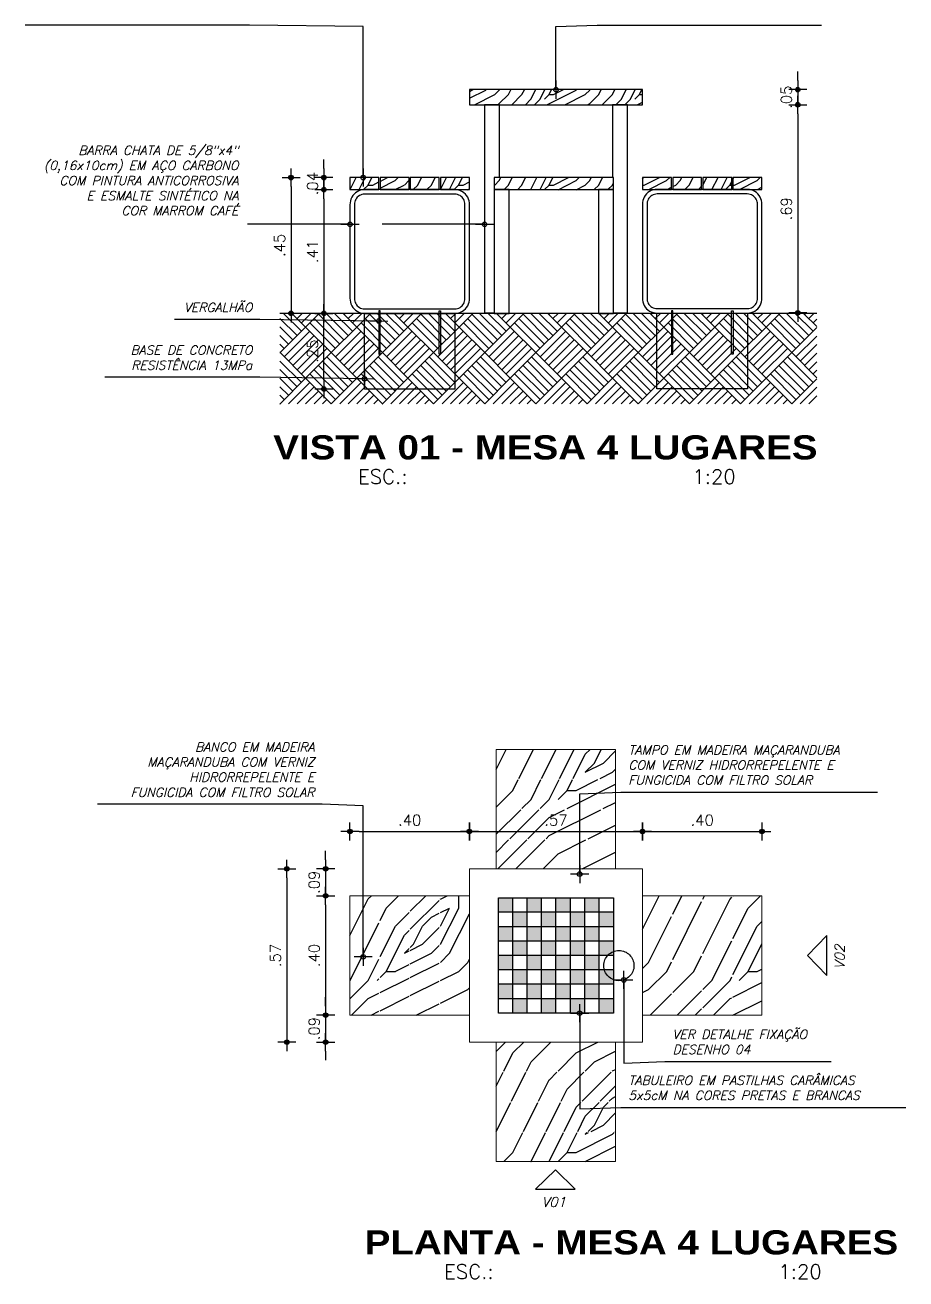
# Model space of a CAD drawing. Header units: millimetres. Extents: x 490 to 675, y -160 to -87.
# Drawn here: x 520.908 to 523.83, y -148.238 to -144.081 of the extents above; entities that cross this region are included whole.
import ezdxf
from ezdxf.enums import TextEntityAlignment as Align

# ---------------------------------------------------------------- set-up
doc = ezdxf.new("R2010")
doc.units = ezdxf.units.MM
doc.header["$LTSCALE"] = 2.5
doc.linetypes.add('HIDDEN', pattern=[0.375, 0.25, -0.125])
for name, color, linetype in [('ARQ_COTAS', 1, 'Continuous'), ('COTAS', 1, 'Continuous'), ('HAT', 8, 'Continuous'), ('TEXTOS', 2, 'Continuous'), ('TITULO', 2, 'Continuous'), ('UR_PROJEÇAO', 8, 'HIDDEN'), ('UR_VISTA1', 7, 'Continuous'), ('UR_VISTA2', 2, 'Continuous'), ('UR_VISTA4', 1, 'Continuous'), ('VISTA PERTO', 3, 'Continuous')]:
    doc.layers.add(name, color=color, linetype=linetype)
doc.styles.add('COTA20', font='ROMANS.SHX')
doc.styles.add('COTA200', font='ROMANS.SHX')
doc.styles.add('ROMANS', font='romans', dxfattribs={"oblique": 15})
doc.styles.add('TIT200', font='')
doc.styles.get('TIT200').set_extended_font_data('Arial Black')
doc.dimstyles.new('Cota20', dxfattribs={"dimscale": 0, "dimtxt": 0.04, "dimasz": 0.03, "dimexe": 0.05, "dimexo": 0.2, "dimgap": 0.025, "dimtad": 1, "dimlfac": -1, "dimzin": 4, "dimdsep": 46, "dimtxsty": 'ROMANS', "dimblk": 'ARCHTICK', "dimcen": 0.075, "dimclrd": 256, "dimclre": 8, "dimclrt": 2, "dimadec": 0, "dimazin": 0, "dimtfac": 1.2, "dimtix": 1, "dimtmove": 2, "dimatfit": 3, "dimldrblk": 'DOT', "dimfxl": 0.2, "dimfxlon": 1, "dimtvp": 2, "dimtolj": 1, "dimtzin": 4, "dimarcsym": 0})
doc.dimstyles.new('COTA20$0', dxfattribs={"dimtxt": 0.036, "dimasz": 0.03, "dimexe": 0.05, "dimexo": 0.95, "dimgap": 0.02, "dimtad": 1, "dimzin": 4, "dimdsep": 46, "dimtxsty": 'COTA20', "dimblk": 'bola', "dimcen": 0.1, "dimdle": 0.05, "dimse1": 1, "dimse2": 1, "dimclrd": 256, "dimclre": 256, "dimclrt": 2, "dimadec": 0, "dimazin": 0, "dimtfac": 1, "dimtix": 1, "dimtmove": 2, "dimatfit": 3, "dimldrblk": 'USERTICK', "dimfxl": 1, "dimtvp": 3.125, "dimtolj": 1, "dimtzin": 4, "dimarcsym": 0})

# ---------------------------------------------------------------- blocks, each defined once
blk = doc.blocks.new('A$C375106A1')
at = {"lineweight": 0}
blk.add_lwpolyline([(-0.198, 0.396), (0.198, 0.396), (0.198, 0), (-0.198, 0)], close=True, dxfattribs=at)
blk = doc.blocks.new('bola')
blk.add_hatch(color=0).paths.add_polyline_path([(-0.25, 0, 1), (0.25, 0, 1)])
at = {"color": 0}
for p, q in [((-1, 0), (-0.25, 0)), ((0, 1), (0, 0.25)), ((0.25, 0), (1, 0)), ((0, -0.25), (0, -1))]:
    blk.add_line(p, q, dxfattribs=at)
blk.add_circle((0, 0), 0.25, dxfattribs=at)
blk = doc.blocks.new('*D612')
at = {"layer": 'COTAS', "lineweight": -2}
for p, q in [((521.8994, -144.5568), (521.8994, -144.5268)), ((521.8994, -144.5868), (521.8994, -144.6268)), ((521.8994, -144.6568), (521.8994, -144.6868))]:
    blk.add_line(p, q, dxfattribs=at)
at = {"layer": 'DEFPOINTS', "color": 0}
for p in [(521.9859, -144.5868), (521.8994, -144.6268), (521.9859, -144.6268)]:
    blk.add_point(p, dxfattribs=at)
at = {"layer": 'COTAS', "lineweight": -2, "xscale": 0.03, "yscale": 0.03, "zscale": 0.03}
for p, rotation in [((521.8994, -144.5868), 270), ((521.8994, -144.6268), 90)]:
    blk.add_blockref('bola', p, dxfattribs=dict(at, rotation=rotation))
at = {"layer": 'COTAS', "color": 2, "insert": (521.8614, -144.6068), "char_height": 0.036, "attachment_point": 5, "rotation": 90, "style": 'COTA20'}
blk.add_mtext('\\A1;.04', dxfattribs=at)
blk = doc.blocks.new('USERTICK')
at = {"color": 0}
for p, q in [((-1, 0), (1, 0)), ((0, 1), (0, -1))]:
    blk.add_line(p, q, dxfattribs=at)
blk.add_circle((0, 0), 0.25, dxfattribs=at)
blk = doc.blocks.new('*D613')
at = {"layer": 'COTAS', "lineweight": -2}
blk.add_line((521.8994, -144.6568), (521.8994, -145.0068), dxfattribs=at)
at = {"layer": 'DEFPOINTS', "color": 0}
for p in [(521.9859, -144.6268), (521.8994, -145.0368), (522.0339, -145.0368)]:
    blk.add_point(p, dxfattribs=at)
at = {"layer": 'COTAS', "lineweight": -2, "xscale": 0.03, "yscale": 0.03, "zscale": 0.03}
for p, rotation in [((521.8994, -144.6268), 90), ((521.8994, -145.0368), 270)]:
    blk.add_blockref('bola', p, dxfattribs=dict(at, rotation=rotation))
at = {"layer": 'COTAS', "color": 2, "insert": (521.8614, -144.8318), "char_height": 0.036, "attachment_point": 5, "rotation": 90, "style": 'COTA20'}
blk.add_mtext('\\A1;.41', dxfattribs=at)
blk = doc.blocks.new('*D614')
at = {"layer": 'COTAS', "lineweight": -2}
blk.add_line((521.7904, -144.6168), (521.7904, -145.0068), dxfattribs=at)
at = {"layer": 'DEFPOINTS', "color": 0}
for p in [(522.0859, -144.5868), (521.7904, -145.0368), (522.0859, -145.0368)]:
    blk.add_point(p, dxfattribs=at)
at = {"layer": 'COTAS', "lineweight": -2, "xscale": 0.03, "yscale": 0.03, "zscale": 0.03}
for p, rotation in [((521.7904, -144.5868), 90), ((521.7904, -145.0368), 270)]:
    blk.add_blockref('bola', p, dxfattribs=dict(at, rotation=rotation))
at = {"layer": 'COTAS', "color": 2, "insert": (521.7524, -144.8118), "char_height": 0.036, "attachment_point": 5, "rotation": 90, "style": 'COTA20'}
blk.add_mtext('\\A1;.45', dxfattribs=at)
blk = doc.blocks.new('*D600')
at = {"layer": 'COTAS', "lineweight": -2}
for p, q in [((523.471, -144.2653), (523.471, -144.2353)), ((523.471, -144.2953), (523.471, -144.3453)), ((523.471, -144.3753), (523.471, -144.4053))]:
    blk.add_line(p, q, dxfattribs=at)
at = {"layer": 'DEFPOINTS', "color": 0}
for p in [(522.9561, -144.2953), (522.9561, -144.3453), (523.471, -144.3453)]:
    blk.add_point(p, dxfattribs=at)
at = {"layer": 'COTAS', "lineweight": -2, "xscale": 0.03, "yscale": 0.03, "zscale": 0.03}
for p, rotation in [((523.471, -144.2953), 270), ((523.471, -144.3453), 90)]:
    blk.add_blockref('bola', p, dxfattribs=dict(at, rotation=rotation))
at = {"layer": 'COTAS', "color": 2, "insert": (523.433, -144.3203), "char_height": 0.036, "attachment_point": 5, "rotation": 90, "style": 'COTA20'}
blk.add_mtext('\\A1;.05', dxfattribs=at)
blk = doc.blocks.new('*D601')
at = {"layer": 'COTAS', "lineweight": -2}
blk.add_line((523.471, -144.3753), (523.471, -145.0053), dxfattribs=at)
at = {"layer": 'DEFPOINTS', "color": 0}
for p in [(522.9561, -144.3453), (523.3177, -145.0353), (523.471, -145.0353)]:
    blk.add_point(p, dxfattribs=at)
at = {"layer": 'COTAS', "lineweight": -2, "xscale": 0.03, "yscale": 0.03, "zscale": 0.03}
for p, rotation in [((523.471, -144.3453), 90), ((523.471, -145.0353), 270)]:
    blk.add_blockref('bola', p, dxfattribs=dict(at, rotation=rotation))
at = {"layer": 'COTAS', "color": 2, "insert": (523.433, -144.6903), "char_height": 0.036, "attachment_point": 5, "rotation": 90, "style": 'COTA20'}
blk.add_mtext('\\A1;.69', dxfattribs=at)
blk = doc.blocks.new('*D602')
at = {"layer": 'COTAS', "lineweight": -2}
blk.add_line((522.0159, -146.7547), (522.3519, -146.7547), dxfattribs=at)
at = {"layer": 'DEFPOINTS', "color": 0}
for p in [(522.3819, -146.7547), (521.9859, -146.9188), (522.3819, -146.9188)]:
    blk.add_point(p, dxfattribs=at)
at = {"layer": 'COTAS', "lineweight": -2, "xscale": 0.03, "yscale": 0.03, "zscale": 0.03, "rotation": 180}
blk.add_blockref('bola', (521.9859, -146.7547), dxfattribs=at)
at = {"layer": 'COTAS', "lineweight": -2, "xscale": 0.03, "yscale": 0.03, "zscale": 0.03}
blk.add_blockref('bola', (522.3819, -146.7547), dxfattribs=at)
at = {"layer": 'COTAS', "color": 2, "insert": (522.1839, -146.7167), "char_height": 0.036, "attachment_point": 5, "style": 'COTA20'}
blk.add_mtext('\\A1;.40', dxfattribs=at)
blk = doc.blocks.new('*D603')
at = {"layer": 'COTAS', "lineweight": -2}
blk.add_line((522.4119, -146.7547), (522.9261, -146.7547), dxfattribs=at)
at = {"layer": 'DEFPOINTS', "color": 0}
for p in [(522.9561, -146.7547), (522.9561, -146.8297), (522.3819, -146.9188)]:
    blk.add_point(p, dxfattribs=at)
at = {"layer": 'COTAS', "lineweight": -2, "xscale": 0.03, "yscale": 0.03, "zscale": 0.03, "rotation": 180}
blk.add_blockref('bola', (522.3819, -146.7547), dxfattribs=at)
at = {"layer": 'COTAS', "lineweight": -2, "xscale": 0.03, "yscale": 0.03, "zscale": 0.03}
blk.add_blockref('bola', (522.9561, -146.7547), dxfattribs=at)
at = {"layer": 'COTAS', "color": 2, "insert": (522.669, -146.7167), "char_height": 0.036, "attachment_point": 5, "style": 'COTA20'}
blk.add_mtext('\\A1;.57', dxfattribs=at)
blk = doc.blocks.new('*D604')
at = {"layer": 'COTAS', "lineweight": -2}
blk.add_line((522.9861, -146.7547), (523.3221, -146.7547), dxfattribs=at)
at = {"layer": 'DEFPOINTS', "color": 0}
for p in [(523.3521, -146.7547), (522.9561, -146.8297), (523.3521, -146.9188)]:
    blk.add_point(p, dxfattribs=at)
at = {"layer": 'COTAS', "lineweight": -2, "xscale": 0.03, "yscale": 0.03, "zscale": 0.03, "rotation": 180}
blk.add_blockref('bola', (522.9561, -146.7547), dxfattribs=at)
at = {"layer": 'COTAS', "lineweight": -2, "xscale": 0.03, "yscale": 0.03, "zscale": 0.03}
blk.add_blockref('bola', (523.3521, -146.7547), dxfattribs=at)
at = {"layer": 'COTAS', "color": 2, "insert": (523.1541, -146.7167), "char_height": 0.036, "attachment_point": 5, "style": 'COTA20'}
blk.add_mtext('\\A1;.40', dxfattribs=at)
blk = doc.blocks.new('*D615')
at = {"layer": 'COTAS', "lineweight": -2}
for p, q in [((521.9051, -146.8485), (521.9051, -146.8185)), ((521.9051, -146.8785), (521.9051, -146.9676)), ((521.9051, -146.9976), (521.9051, -147.0276))]:
    blk.add_line(p, q, dxfattribs=at)
at = {"layer": 'DEFPOINTS', "color": 0}
for p in [(522.3819, -146.8785), (521.9051, -146.9676), (522.3819, -146.9676)]:
    blk.add_point(p, dxfattribs=at)
at = {"layer": 'COTAS', "lineweight": -2, "xscale": 0.03, "yscale": 0.03, "zscale": 0.03}
for p, rotation in [((521.9051, -146.8785), 270), ((521.9051, -146.9676), 90)]:
    blk.add_blockref('bola', p, dxfattribs=dict(at, rotation=rotation))
at = {"layer": 'COTAS', "color": 2, "insert": (521.8671, -146.923), "char_height": 0.036, "attachment_point": 5, "rotation": 90, "style": 'COTA20'}
blk.add_mtext('\\A1;.09', dxfattribs=at)
blk = doc.blocks.new('*D616')
at = {"layer": 'COTAS', "lineweight": -2}
blk.add_line((521.9051, -146.9976), (521.9051, -147.3336), dxfattribs=at)
at = {"layer": 'DEFPOINTS', "color": 0}
for p in [(522.3819, -146.9676), (521.9051, -147.3636), (521.9859, -147.3636)]:
    blk.add_point(p, dxfattribs=at)
at = {"layer": 'COTAS', "lineweight": -2, "xscale": 0.03, "yscale": 0.03, "zscale": 0.03}
for p, rotation in [((521.9051, -146.9676), 90), ((521.9051, -147.3636), 270)]:
    blk.add_blockref('bola', p, dxfattribs=dict(at, rotation=rotation))
at = {"layer": 'COTAS', "color": 2, "insert": (521.8671, -147.1656), "char_height": 0.036, "attachment_point": 5, "rotation": 90, "style": 'COTA20'}
blk.add_mtext('\\A1;.40', dxfattribs=at)
blk = doc.blocks.new('*D617')
at = {"layer": 'COTAS', "lineweight": -2}
for p, q in [((521.9051, -147.3336), (521.9051, -147.3036)), ((521.9051, -147.3636), (521.9051, -147.4527)), ((521.9051, -147.4827), (521.9051, -147.5127))]:
    blk.add_line(p, q, dxfattribs=at)
at = {"layer": 'DEFPOINTS', "color": 0}
for p in [(521.9859, -147.3636), (521.9051, -147.4527), (522.3819, -147.4527)]:
    blk.add_point(p, dxfattribs=at)
at = {"layer": 'COTAS', "lineweight": -2, "xscale": 0.03, "yscale": 0.03, "zscale": 0.03}
for p, rotation in [((521.9051, -147.3636), 270), ((521.9051, -147.4527), 90)]:
    blk.add_blockref('bola', p, dxfattribs=dict(at, rotation=rotation))
at = {"layer": 'COTAS', "color": 2, "insert": (521.8671, -147.4081), "char_height": 0.036, "attachment_point": 5, "rotation": 90, "style": 'COTA20'}
blk.add_mtext('\\A1;.09', dxfattribs=at)
blk = doc.blocks.new('*D605')
at = {"layer": 'COTAS', "lineweight": -2}
blk.add_line((521.7766, -146.9085), (521.7766, -147.4227), dxfattribs=at)
at = {"layer": 'DEFPOINTS', "color": 0}
for p in [(522.3819, -146.8785), (521.7766, -147.4527), (522.3819, -147.4527)]:
    blk.add_point(p, dxfattribs=at)
at = {"layer": 'COTAS', "lineweight": -2, "xscale": 0.03, "yscale": 0.03, "zscale": 0.03}
for p, rotation in [((521.7766, -146.8785), 90), ((521.7766, -147.4527), 270)]:
    blk.add_blockref('bola', p, dxfattribs=dict(at, rotation=rotation))
at = {"layer": 'COTAS', "color": 2, "insert": (521.7386, -147.1656), "char_height": 0.036, "attachment_point": 5, "rotation": 90, "style": 'COTA20'}
blk.add_mtext('\\A1;.57', dxfattribs=at)
blk = doc.blocks.new('DOT')
for p, q in [((-1, 0), (1, 0)), ((0, 1), (0, -1))]:
    blk.add_line(p, q)
blk.add_circle((0, 0), 0.25)
blk = doc.blocks.new('*D618')
at = {"layer": 'COTAS', "lineweight": -2}
blk.add_line((521.8994, -145.2576), (521.8994, -145.0668), dxfattribs=at)
at = {"layer": 'DEFPOINTS', "color": 0}
for p in [(521.8994, -145.0368), (522.0339, -145.0368), (522.0339, -145.2876)]:
    blk.add_point(p, dxfattribs=at)
at = {"layer": 'COTAS', "lineweight": -2, "xscale": 0.03, "yscale": 0.03, "zscale": 0.03}
for p, rotation in [((521.8994, -145.0368), 90), ((521.8994, -145.2876), 270)]:
    blk.add_blockref('bola', p, dxfattribs=dict(at, rotation=rotation))
at = {"layer": 'COTAS', "color": 2, "insert": (521.8614, -145.1622), "char_height": 0.036, "attachment_point": 5, "rotation": 90, "style": 'COTA20'}
blk.add_mtext('\\A1;.25', dxfattribs=at)

msp = doc.modelspace()

# ---------------------------------------------------------------- hatches: boundary and pattern name
at = {"layer": 'HAT'}
h = msp.add_hatch(dxfattribs=at)
h.set_pattern_fill('WOODFACE', color=256, scale=0.3, style=0)
h.set_pattern_definition([(0, (522.04594, -144.61182), (0.3, 0.3), [0.015, -0.285]), (90, (522.16594, -144.50682), (-0.3, 0.3), [0.03, -0.27]), (45, (522.10594, -144.53682), (3e-17, 0.3), [0.02121, -0.06363, 0.02121, -0.04242, 0.1485, -0.127294]), (45, (522.03094, -144.62682), (3e-17, 0.3), [0.021213, -0.042426, 0.021213, -0.339412]), (45, (522.13594, -144.59682), (3e-17, 0.3), [0.021213, -0.40305]), (45, (522.16594, -144.61182), (3e-17, 0.3), [0.021213, -0.40305]), (45, (522.12094, -144.58182), (3e-17, 0.3), [0.021213, -0.40305]), (45, (522.10594, -144.56682), (3e-17, 0.3), [0.042426, -0.38184]), (45, (522.18094, -144.34182), (3e-17, 0.3), [0.042426, -0.38184]), (45, (522.07594, -144.55182), (3e-17, 0.3), [0.08485, -0.33941]), (45, (522.06094, -144.53682), (3e-17, 0.3), [0.08485, -0.33941]), (45, (522.25594, -144.44682), (3e-17, 0.3), [0.08485, -0.33941]), (45, (522.04594, -144.50682), (3e-17, 0.3), [0.06364, -0.360624]), (45, (521.98594, -144.46182), (3e-17, 0.3), [0.06364, -0.360624]), (45, (522.01594, -144.49182), (3e-17, 0.3), [0.06364, -0.360624]), (45, (522.21094, -144.40182), (3e-17, 0.3), [0.106066, -0.3182]), (45, (522.18094, -144.38682), (3e-17, 0.3), [0.106066, -0.3182]), (45, (522.21094, -144.46182), (3e-17, 0.3), [0.14849, -0.27577]), (26.565, (522.07594, -144.58182), (0.3, 1e-10), [0.03354, -0.63728]), (26.565, (522.13594, -144.49182), (0.3, 1e-10), [0.03354, -0.63728]), (26.565, (522.12094, -144.52182), (0.3, 1e-10), [0.03354, -0.63728]), (26.565, (522.06094, -144.61182), (0.3, 1e-10), [0.06708, -0.60374]), (26.565, (522.12094, -144.47682), (0.3, 1e-10), [0.100623, -0.570197]), (26.565, (522.09094, -144.46182), (0.3, 1e-10), [0.134164, -0.536656]), (26.565, (522.06094, -144.44682), (0.3, 1e-10), [0.134164, -0.536656]), (26.565, (522.01594, -144.35682), (0.3, 1e-10), [0.134164, -0.536656]), (26.565, (522.01594, -144.38682), (0.3, 1e-10), [0.167705, -0.503115]), (26.565, (522.03094, -144.41682), (0.3, 1e-10), [0.167705, -0.503115]), (63.435, (522.13594, -144.53682), (2e-11, 0.3), [0.03354, -0.63728]), (63.435, (522.09094, -144.56682), (2e-11, 0.3), [0.03354, -0.63728]), (63.435, (522.04594, -144.61182), (2e-11, 0.3), [0.06708, -0.60374]), (63.435, (522.13594, -144.56682), (2e-11, 0.3), [0.06708, -0.60374]), (63.435, (522.01594, -144.62682), (2e-11, 0.3), [0.100623, -0.570197]), (63.435, (521.98594, -144.62682), (2e-11, 0.3), [0.134164, -0.536656]), (63.435, (522.25594, -144.61182), (2e-11, 0.3), [0.134164, -0.536656]), (63.435, (522.15094, -144.58182), (2e-11, 0.3), [0.134164, -0.536656]), (63.435, (522.21094, -144.61182), (2e-11, 0.3), [0.167705, -0.503115]), (63.435, (522.18094, -144.59682), (2e-11, 0.3), [0.167705, -0.503115])])
h.paths.add_polyline_path([(522.0819, -144.5868), (521.9859, -144.5868), (521.9859, -144.6268), (522.0339, -144.6268), (522.0819, -144.6268)])
h.paths.add_polyline_path([(522.1819, -144.6268), (522.1819, -144.5868), (522.0859, -144.5868), (522.0859, -144.6268)])
h.paths.add_polyline_path([(522.2819, -144.6268), (522.2819, -144.5868), (522.1859, -144.5868), (522.1859, -144.6268)])
h.paths.add_polyline_path([(522.3339, -144.6268), (522.3819, -144.6268), (522.3819, -144.5868), (522.2859, -144.5868), (522.2859, -144.6268)])
h.paths.add_polyline_path([(522.4665, -144.5868), (522.4637, -144.5868), (522.4637, -144.6268), (522.5137, -144.6268), (522.5165, -144.6268), (522.8097, -144.6268), (522.8597, -144.6268), (522.8597, -144.626), (522.8597, -144.5868)])
h.paths.add_polyline_path([(522.9561, -144.586), (522.9561, -144.626), (523.0041, -144.626), (523.0521, -144.626), (523.0521, -144.586)])
h.paths.add_polyline_path([(523.0561, -144.586), (523.0561, -144.626), (523.1521, -144.626), (523.1521, -144.586)])
h.paths.add_polyline_path([(523.2521, -144.626), (523.2521, -144.586), (523.1561, -144.586), (523.1561, -144.626)])
h.paths.add_polyline_path([(523.2561, -144.586), (523.2561, -144.626), (523.3041, -144.626), (523.3521, -144.626), (523.3521, -144.586)])
h.paths.add_polyline_path([(522.3819, -144.2953), (522.3819, -144.3453), (522.4322, -144.3453), (522.4822, -144.3453), (522.8561, -144.3453), (522.9061, -144.3453), (522.9561, -144.3453), (522.9561, -144.2953)])
h = msp.add_hatch(dxfattribs=at)
h.set_pattern_fill('AR-PARQ1', color=256, scale=0.01, angle=45, style=0)
h.set_pattern_definition([(135, (521.75372, -145.33682), (-0.169706, 1e-17), [0.12, -0.12]), (135, (521.76787, -145.32267), (-0.169706, 1e-17), [0.12, -0.12]), (135, (521.78201, -145.30853), (-0.169706, 1e-17), [0.12, -0.12]), (135, (521.79615, -145.29439), (-0.169706, 1e-17), [0.12, -0.12]), (135, (521.81029, -145.28025), (-0.169706, 1e-17), [0.12, -0.12]), (135, (521.82443, -145.26611), (-0.169706, 1e-17), [0.12, -0.12]), (135, (521.83858, -145.25196), (-0.169706, 1e-17), [0.12, -0.12]), (45, (521.66887, -145.25196), (0.169706, -1e-17), [0.12, -0.12]), (45, (521.65473, -145.23782), (0.169706, -1e-17), [0.12, -0.12]), (45, (521.64059, -145.22368), (0.169706, -1e-17), [0.12, -0.12]), (45, (521.62644, -145.20954), (0.169706, -1e-17), [0.12, -0.12]), (45, (521.6123, -145.1954), (0.169706, -1e-17), [0.12, -0.12]), (45, (521.59816, -145.18125), (0.1697056, -1e-17), [0.12, -0.12]), (45, (521.58402, -145.16711), (0.1697056, -1e-17), [0.12, -0.12])])
h.paths.add_polyline_path([(521.7537, -145.0368), (523.534, -145.0368), (523.534, -145.3368), (521.7537, -145.3368)])
h = msp.add_hatch(dxfattribs=at)
h.set_pattern_fill('WOODFACE', color=256, scale=0.6, style=0)
h.set_pattern_definition([(0, (522.10594, -147.81866), (0.6, 0.6), [0.03, -0.57]), (90, (522.34594, -147.60866), (-0.6, 0.6), [0.06, -0.54]), (45, (522.22594, -147.66866), (7e-17, 0.6), [0.04242, -0.12726, 0.04242, -0.08484, 0.297, -0.25459]), (45, (522.07594, -147.84866), (7e-17, 0.6), [0.042426, -0.08485, 0.042426, -0.678824]), (45, (522.28594, -147.78866), (7e-17, 0.6), [0.04243, -0.8061]), (45, (522.34594, -147.81866), (7e-17, 0.6), [0.04243, -0.8061]), (45, (522.25594, -147.75866), (7e-17, 0.6), [0.04243, -0.8061]), (45, (522.22594, -147.72866), (7e-17, 0.6), [0.08485, -0.76368]), (45, (522.37594, -147.27866), (7e-17, 0.6), [0.08485, -0.76368]), (45, (522.16594, -147.69866), (7e-17, 0.6), [0.1697, -0.67882]), (45, (522.13594, -147.66866), (7e-17, 0.6), [0.1697, -0.67882]), (45, (522.52594, -147.48866), (7e-17, 0.6), [0.1697, -0.67882]), (45, (522.10594, -147.60866), (7e-17, 0.6), [0.12728, -0.72125]), (45, (521.98594, -147.51866), (7e-17, 0.6), [0.12728, -0.72125]), (45, (522.04594, -147.57866), (7e-17, 0.6), [0.12728, -0.72125]), (45, (522.43594, -147.39866), (7e-17, 0.6), [0.21213, -0.6364]), (45, (522.37594, -147.36866), (7e-17, 0.6), [0.21213, -0.6364]), (45, (522.43594, -147.51866), (7e-17, 0.6), [0.29698, -0.55154]), (26.565, (522.16594, -147.75866), (0.6, 2e-10), [0.06708, -1.27456]), (26.565, (522.28594, -147.57866), (0.6, 2e-10), [0.06708, -1.27456]), (26.565, (522.25594, -147.63866), (0.6, 2e-10), [0.06708, -1.27456]), (26.565, (522.13594, -147.81866), (0.6, 2e-10), [0.13416, -1.20748]), (26.565, (522.25594, -147.54866), (0.6, 2e-10), [0.20125, -1.1404]), (26.565, (522.19594, -147.51866), (0.6, 2e-10), [0.26833, -1.07331]), (26.565, (522.13594, -147.48866), (0.6, 2e-10), [0.26833, -1.07331]), (26.565, (522.04594, -147.30866), (0.6, 2e-10), [0.26833, -1.07331]), (26.565, (522.04594, -147.36866), (0.6, 2e-10), [0.33541, -1.00623]), (26.565, (522.07594, -147.42866), (0.6, 2e-10), [0.33541, -1.00623]), (63.435, (522.28594, -147.66866), (3e-11, 0.6), [0.06708, -1.27456]), (63.435, (522.19594, -147.72866), (3e-11, 0.6), [0.06708, -1.27456]), (63.435, (522.10594, -147.81866), (3e-11, 0.6), [0.13416, -1.20748]), (63.435, (522.28594, -147.72866), (3e-11, 0.6), [0.13416, -1.20748]), (63.435, (522.04594, -147.84866), (3e-11, 0.6), [0.20125, -1.1404]), (63.435, (521.98594, -147.84866), (3e-11, 0.6), [0.26833, -1.07331]), (63.435, (522.52594, -147.81866), (3e-11, 0.6), [0.26833, -1.07331]), (63.435, (522.31594, -147.75866), (3e-11, 0.6), [0.26833, -1.07331]), (63.435, (522.43594, -147.81866), (3e-11, 0.6), [0.33541, -1.00623]), (63.435, (522.37594, -147.78866), (3e-11, 0.6), [0.33541, -1.00623])])
h.paths.add_polyline_path([(522.0819, -146.9676), (521.9859, -146.9676), (521.9859, -147.3636), (522.0819, -147.3636)])
h.paths.add_polyline_path([(522.1819, -146.9676), (522.0859, -146.9676), (522.0859, -147.3636), (522.1819, -147.3636)])
h.paths.add_polyline_path([(522.2819, -146.9676), (522.1859, -146.9676), (522.1859, -147.3636), (522.2819, -147.3636)])
h.paths.add_polyline_path([(522.3819, -146.9676), (522.2859, -146.9676), (522.2859, -147.3636), (522.3819, -147.3636)])
h.paths.add_polyline_path([(522.867, -146.7825), (522.471, -146.7825), (522.471, -146.8785), (522.867, -146.8785)])
h.paths.add_polyline_path([(522.867, -146.6825), (522.471, -146.6825), (522.471, -146.7785), (522.867, -146.7785)])
h.paths.add_polyline_path([(522.867, -146.5825), (522.471, -146.5825), (522.471, -146.6785), (522.867, -146.6785)])
h.paths.add_polyline_path([(522.867, -146.4825), (522.471, -146.4825), (522.471, -146.5785), (522.867, -146.5785)])
h.paths.add_polyline_path([(523.0521, -146.9676), (522.9561, -146.9676), (522.9561, -147.3636), (523.0521, -147.3636)])
h.paths.add_polyline_path([(523.1521, -146.9676), (523.0561, -146.9676), (523.0561, -147.3636), (523.1521, -147.3636)])
h.paths.add_polyline_path([(523.2521, -146.9676), (523.1561, -146.9676), (523.1561, -147.3636), (523.2521, -147.3636)])
h.paths.add_polyline_path([(523.3521, -146.9676), (523.2561, -146.9676), (523.2561, -147.3636), (523.3521, -147.3636)])
h.paths.add_polyline_path([(522.867, -147.4527), (522.471, -147.4527), (522.471, -147.5487), (522.867, -147.5487)])
h.paths.add_polyline_path([(522.867, -147.5527), (522.471, -147.5527), (522.471, -147.6487), (522.867, -147.6487)])
h.paths.add_polyline_path([(522.867, -147.6527), (522.471, -147.6527), (522.471, -147.7487), (522.867, -147.7487)])
h.paths.add_polyline_path([(522.867, -147.7527), (522.471, -147.7527), (522.471, -147.8487), (522.867, -147.8487)])
h.paths.add_polyline_path([(522.6372, -146.6922), (522.7008, -146.6922), (522.7008, -146.7372), (522.6372, -146.7372)], flags=24)
h = msp.add_hatch(color=256, dxfattribs=at)
h.paths.add_polyline_path([(522.8601, -147.3089), (522.8123, -147.3089), (522.8123, -147.3567), (522.8601, -147.3567)])
h.paths.add_polyline_path([(522.8601, -147.2133), (522.8123, -147.2133), (522.8123, -147.2611), (522.8601, -147.2611)])
h.paths.add_polyline_path([(522.8601, -147.1178), (522.8123, -147.1178), (522.8123, -147.1656), (522.8601, -147.1656)])
h.paths.add_polyline_path([(522.8601, -147.0223), (522.8123, -147.0223), (522.8123, -147.07), (522.8601, -147.07)])
h.paths.add_polyline_path([(522.8123, -146.9745), (522.7646, -146.9745), (522.7646, -147.0223), (522.8123, -147.0223)])
h.paths.add_polyline_path([(522.8123, -147.07), (522.7646, -147.07), (522.7646, -147.1178), (522.8123, -147.1178)])
h.paths.add_polyline_path([(522.8123, -147.1656), (522.7646, -147.1656), (522.7646, -147.2133), (522.8123, -147.2133)])
h.paths.add_polyline_path([(522.8123, -147.2611), (522.7646, -147.2611), (522.7646, -147.3089), (522.8123, -147.3089)])
h.paths.add_polyline_path([(522.7646, -147.3089), (522.7168, -147.3089), (522.7168, -147.3567), (522.7646, -147.3567)])
h.paths.add_polyline_path([(522.7646, -147.2133), (522.7168, -147.2133), (522.7168, -147.2611), (522.7646, -147.2611)])
h.paths.add_polyline_path([(522.7646, -147.1178), (522.7168, -147.1178), (522.7168, -147.1656), (522.7646, -147.1656)])
h.paths.add_polyline_path([(522.7646, -147.0223), (522.7168, -147.0223), (522.7168, -147.07), (522.7646, -147.07)])
h.paths.add_polyline_path([(522.7168, -146.9745), (522.669, -146.9745), (522.669, -147.0223), (522.7168, -147.0223)])
h.paths.add_polyline_path([(522.7168, -147.07), (522.669, -147.07), (522.669, -147.1178), (522.7168, -147.1178)])
h.paths.add_polyline_path([(522.7168, -147.1656), (522.669, -147.1656), (522.669, -147.2133), (522.7168, -147.2133)])
h.paths.add_polyline_path([(522.7168, -147.2611), (522.669, -147.2611), (522.669, -147.3089), (522.7168, -147.3089)])
h.paths.add_polyline_path([(522.669, -147.3089), (522.6212, -147.3089), (522.6212, -147.3567), (522.669, -147.3567)])
h.paths.add_polyline_path([(522.669, -147.2133), (522.6212, -147.2133), (522.6212, -147.2611), (522.669, -147.2611)])
h.paths.add_polyline_path([(522.669, -147.1178), (522.6212, -147.1178), (522.6212, -147.1656), (522.669, -147.1656)])
h.paths.add_polyline_path([(522.669, -147.0223), (522.6212, -147.0223), (522.6212, -147.07), (522.669, -147.07)])
h.paths.add_polyline_path([(522.6212, -146.9745), (522.5735, -146.9745), (522.5735, -147.0223), (522.6212, -147.0223)])
h.paths.add_polyline_path([(522.6212, -147.07), (522.5735, -147.07), (522.5735, -147.1178), (522.6212, -147.1178)])
h.paths.add_polyline_path([(522.6212, -147.1656), (522.5735, -147.1656), (522.5735, -147.2133), (522.6212, -147.2133)])
h.paths.add_polyline_path([(522.6212, -147.2611), (522.5735, -147.2611), (522.5735, -147.3089), (522.6212, -147.3089)])
h.paths.add_polyline_path([(522.5735, -147.3089), (522.5257, -147.3089), (522.5257, -147.3567), (522.5735, -147.3567)])
h.paths.add_polyline_path([(522.5735, -147.2133), (522.5257, -147.2133), (522.5257, -147.2611), (522.5735, -147.2611)])
h.paths.add_polyline_path([(522.5735, -147.1178), (522.5257, -147.1178), (522.5257, -147.1656), (522.5735, -147.1656)])
h.paths.add_polyline_path([(522.5735, -147.0223), (522.5257, -147.0223), (522.5257, -147.07), (522.5735, -147.07)])
h.paths.add_polyline_path([(522.5257, -146.9745), (522.4779, -146.9745), (522.4779, -147.0223), (522.5257, -147.0223)])
h.paths.add_polyline_path([(522.5257, -147.07), (522.4779, -147.07), (522.4779, -147.1178), (522.5257, -147.1178)])
h.paths.add_polyline_path([(522.5257, -147.1656), (522.4779, -147.1656), (522.4779, -147.2133), (522.5257, -147.2133)])
h.paths.add_polyline_path([(522.5257, -147.2611), (522.4779, -147.2611), (522.4779, -147.3089), (522.5257, -147.3089)])

# ---------------------------------------------------------------- linework, layer by layer
for p, q in [((522.5257, -147.3567), (522.5257, -146.9745)), ((522.5735, -147.3567), (522.5735, -146.9745)), ((522.6212, -147.3567), (522.6212, -146.9745)), ((522.669, -147.3567), (522.669, -146.9745)), ((522.7168, -147.3567), (522.7168, -146.9745)), ((522.7646, -147.3567), (522.7646, -146.9745)), ((522.8123, -147.3567), (522.8123, -146.9745)), ((522.8601, -147.0223), (522.4779, -147.0223)), ((522.8601, -147.07), (522.4779, -147.07)), ((522.8601, -147.1178), (522.4779, -147.1178)), ((522.8601, -147.1656), (522.4779, -147.1656)), ((522.8601, -147.2133), (522.4779, -147.2133)), ((522.8601, -147.2611), (522.4779, -147.2611)), ((522.8601, -147.3089), (522.4779, -147.3089))]:
    msp.add_line(p, q, dxfattribs=at)
at = {"layer": 'TEXTOS', "ltscale": 10}
for points in [[(523.5676, -147.2318), (523.5676, -147.0994), (523.5038, -147.1656)], [(522.6008, -147.9398), (522.7332, -147.9398), (522.667, -147.8761)]]:
    msp.add_lwpolyline(points, close=True, dxfattribs=at)
at = {"layer": 'UR_PROJEÇAO', "ltscale": 5}
for points in [[(522.0339, -145.0368), (522.3339, -145.0368), (522.3339, -145.2876), (522.0339, -145.2876)], [(522.0815, -145.1726), (522.0863, -145.1726), (522.0863, -145.0288), (522.0815, -145.0288)], [(522.2863, -145.1726), (522.2815, -145.1726), (522.2815, -145.0288), (522.2863, -145.0288)], [(523.0041, -145.036), (523.3041, -145.036), (523.3041, -145.2868), (523.0041, -145.2868)], [(523.0517, -145.1719), (523.0565, -145.1719), (523.0565, -145.028), (523.0517, -145.028)], [(523.2565, -145.1719), (523.2517, -145.1719), (523.2517, -145.028), (523.2565, -145.028)]]:
    msp.add_lwpolyline(points, close=True, dxfattribs=at)
msp.add_circle((522.8777, -147.1991), 0.0501, dxfattribs=at)
at = {"layer": 'UR_VISTA1'}
for points in [[(522.4822, -144.5868), (522.4822, -144.3953), (522.4822, -144.3453), (522.4322, -144.3453), (522.4322, -144.3953), (522.4322, -144.9853), (522.4322, -145.0353), (522.4637, -145.0353)], [(522.8597, -145.0353), (522.9061, -145.0353), (522.9061, -144.9853), (522.9061, -144.3953), (522.9061, -144.3453), (522.8561, -144.3453), (522.8561, -144.3953), (522.8561, -144.5868)]]:
    msp.add_lwpolyline(points, dxfattribs=at)
for points in [[(522.3727, -144.6465), (522.3686, -144.6416), (522.3638, -144.6372), (522.3585, -144.6336), (522.3528, -144.6307), (522.3467, -144.6285), (522.3404, -144.6272), (522.3339, -144.6268), (522.2859, -144.6268), (522.2819, -144.6268), (522.1859, -144.6268), (522.1819, -144.6268), (522.0859, -144.6268), (522.0819, -144.6268), (522.0339, -144.6268), (522.0275, -144.6272), (522.0212, -144.6285), (522.0151, -144.6307), (522.0094, -144.6336), (522.0041, -144.6372), (521.9993, -144.6416), (521.9951, -144.6465), (521.9917, -144.652), (521.989, -144.6578), (521.9871, -144.664), (521.9861, -144.6704), (521.9859, -144.6768), (521.9859, -144.9868), (521.9861, -144.9933), (521.9871, -144.9996), (521.989, -145.0058), (521.9917, -145.0117), (521.9951, -145.0171), (521.9993, -145.022), (522.0041, -145.0264), (522.0094, -145.0301), (522.0151, -145.033), (522.0212, -145.0351), (522.0275, -145.0364), (522.0339, -145.0368), (522.3339, -145.0368), (522.3404, -145.0364), (522.3467, -145.0351), (522.3528, -145.033), (522.3585, -145.0301), (522.3638, -145.0264), (522.3686, -145.022), (522.3727, -145.0171), (522.3762, -145.0117), (522.3789, -145.0058), (522.3807, -144.9996), (522.3818, -144.9933), (522.3819, -144.9868), (522.3819, -144.6768), (522.3818, -144.6704), (522.3807, -144.664), (522.3789, -144.6578), (522.3762, -144.652)], [(522.3606, -144.6554), (522.3577, -144.652), (522.3545, -144.649), (522.3508, -144.6465), (522.3469, -144.6445), (522.3427, -144.643), (522.3384, -144.6421), (522.3334, -144.6418), (522.2859, -144.6418), (522.2819, -144.6418), (522.1859, -144.6418), (522.1819, -144.6418), (522.0859, -144.6418), (522.0819, -144.6418), (522.0344, -144.6418), (522.0295, -144.6421), (522.0252, -144.643), (522.021, -144.6445), (522.017, -144.6465), (522.0134, -144.649), (522.0101, -144.652), (522.0073, -144.6554), (522.0049, -144.6591), (522.0031, -144.6632), (522.0018, -144.6674), (522.0011, -144.6718), (522.0009, -144.677), (522.0009, -144.9866), (522.0011, -144.9919), (522.0018, -144.9962), (522.0031, -145.0005), (522.0049, -145.0045), (522.0073, -145.0082), (522.0101, -145.0116), (522.0134, -145.0146), (522.017, -145.0171), (522.021, -145.0191), (522.0252, -145.0206), (522.0295, -145.0215), (522.0344, -145.0218), (522.3334, -145.0218), (522.3384, -145.0215), (522.3427, -145.0206), (522.3469, -145.0191), (522.3508, -145.0171), (522.3545, -145.0146), (522.3577, -145.0116), (522.3606, -145.0082), (522.363, -145.0045), (522.3648, -145.0005), (522.3661, -144.9962), (522.3668, -144.9919), (522.3669, -144.9866), (522.3669, -144.677), (522.3668, -144.6718), (522.3661, -144.6674), (522.3648, -144.6632), (522.363, -144.6591)], [(522.5137, -144.6768), (522.5137, -144.6268), (522.4637, -144.6268), (522.4637, -144.6768), (522.4637, -144.9868), (522.4637, -145.0273), (522.4637, -145.0353), (522.4637, -145.0368), (522.5137, -145.0368), (522.5137, -145.036), (522.5137, -145.0273), (522.5137, -144.9868), (522.5137, -144.986)], [(522.8597, -144.6768), (522.8597, -144.6268), (522.8097, -144.6268), (522.8097, -144.6768), (522.8097, -144.9868), (522.8097, -145.0273), (522.8097, -145.0353), (522.8097, -145.0368), (522.8597, -145.0368), (522.8597, -145.036), (522.8597, -145.0273), (522.8597, -144.9868), (522.8597, -144.986)], [(523.3429, -144.6457), (523.3388, -144.6408), (523.334, -144.6365), (523.3287, -144.6328), (523.3229, -144.6299), (523.3168, -144.6278), (523.3105, -144.6265), (523.3041, -144.626), (523.2561, -144.626), (523.2521, -144.626), (523.1561, -144.626), (523.1521, -144.626), (523.0561, -144.626), (523.0521, -144.626), (523.0041, -144.626), (522.9977, -144.6265), (522.9914, -144.6278), (522.9853, -144.6299), (522.9795, -144.6328), (522.9742, -144.6365), (522.9694, -144.6408), (522.9653, -144.6457), (522.9619, -144.6512), (522.9592, -144.6571), (522.9573, -144.6632), (522.9563, -144.6696), (522.9561, -144.676), (522.9561, -144.986), (522.9563, -144.9925), (522.9573, -144.9988), (522.9592, -145.005), (522.9619, -145.0109), (522.9653, -145.0163), (522.9694, -145.0213), (522.9742, -145.0256), (522.9795, -145.0293), (522.9853, -145.0322), (522.9914, -145.0343), (522.9977, -145.0356), (523.0041, -145.036), (523.3041, -145.036), (523.3105, -145.0356), (523.3168, -145.0343), (523.3229, -145.0322), (523.3287, -145.0293), (523.334, -145.0256), (523.3388, -145.0213), (523.3429, -145.0163), (523.3463, -145.0109), (523.349, -145.005), (523.3509, -144.9988), (523.3519, -144.9925), (523.3521, -144.986), (523.3521, -144.676), (523.3519, -144.6696), (523.3509, -144.6632), (523.349, -144.6571), (523.3463, -144.6512)], [(523.3308, -144.6546), (523.3279, -144.6512), (523.3246, -144.6482), (523.321, -144.6457), (523.317, -144.6437), (523.3129, -144.6423), (523.3085, -144.6414), (523.3036, -144.641), (523.2561, -144.641), (523.2521, -144.641), (523.1561, -144.641), (523.1521, -144.641), (523.0561, -144.641), (523.0521, -144.641), (523.0046, -144.641), (522.9997, -144.6414), (522.9953, -144.6423), (522.9912, -144.6437), (522.9872, -144.6457), (522.9836, -144.6482), (522.9803, -144.6512), (522.9774, -144.6546), (522.9751, -144.6584), (522.9732, -144.6624), (522.9719, -144.6666), (522.9712, -144.671), (522.9711, -144.6762), (522.9711, -144.9858), (522.9712, -144.9911), (522.9719, -144.9955), (522.9732, -144.9997), (522.9751, -145.0037), (522.9774, -145.0075), (522.9803, -145.0109), (522.9836, -145.0138), (522.9872, -145.0164), (522.9912, -145.0184), (522.9953, -145.0198), (522.9997, -145.0207), (523.0046, -145.021), (523.3036, -145.021), (523.3085, -145.0207), (523.3129, -145.0198), (523.317, -145.0184), (523.321, -145.0164), (523.3246, -145.0138), (523.3279, -145.0109), (523.3308, -145.0075), (523.3331, -145.0037), (523.335, -144.9997), (523.3363, -144.9955), (523.337, -144.9911), (523.3371, -144.9858), (523.3371, -144.6762), (523.337, -144.671), (523.3363, -144.6666), (523.335, -144.6624), (523.3331, -144.6584)], [(522.8601, -146.9745), (522.8601, -147.3567), (522.4779, -147.3567), (522.4779, -146.9745)]]:
    msp.add_lwpolyline(points, close=True, dxfattribs=at)
at = {"layer": 'UR_VISTA2'}
for points in [[(522.9561, -144.2953), (522.3819, -144.2953), (522.3819, -144.3453), (522.4322, -144.3453), (522.4822, -144.3453), (522.8561, -144.3453), (522.9061, -144.3453), (522.9561, -144.3453)], [(522.0819, -144.5868), (521.9859, -144.5868), (521.9859, -144.6268), (522.0339, -144.6268), (522.0819, -144.6268)], [(522.1819, -144.5868), (522.0859, -144.5868), (522.0859, -144.6268), (522.1819, -144.6268)], [(522.2819, -144.5868), (522.1859, -144.5868), (522.1859, -144.6268), (522.2819, -144.6268)], [(522.3819, -144.5868), (522.2859, -144.5868), (522.2859, -144.6268), (522.3339, -144.6268), (522.3819, -144.6268)], [(522.8597, -144.5868), (522.4665, -144.5868), (522.4637, -144.5868), (522.4637, -144.6268), (522.5137, -144.6268), (522.5165, -144.6268), (522.8097, -144.6268), (522.8597, -144.6268), (522.8597, -144.626)], [(523.0521, -144.586), (522.9561, -144.586), (522.9561, -144.626), (523.0041, -144.626), (523.0521, -144.626)], [(523.1521, -144.586), (523.0561, -144.586), (523.0561, -144.626), (523.1521, -144.626)], [(523.2521, -144.586), (523.1561, -144.586), (523.1561, -144.626), (523.2521, -144.626)], [(523.3521, -144.586), (523.2561, -144.586), (523.2561, -144.626), (523.3041, -144.626), (523.3521, -144.626)]]:
    msp.add_lwpolyline(points, close=True, dxfattribs=at)
at = {"layer": 'UR_VISTA4'}
msp.add_line((523.534, -145.0368), (521.7537, -145.0368), dxfattribs=at)
at = {"layer": 'VISTA PERTO', "lineweight": 0}
msp.add_lwpolyline([(522.3819, -147.4527), (522.3819, -146.8785), (522.9561, -146.8785), (522.9561, -147.4527)], close=True, dxfattribs=at)

# ---------------------------------------------------------------- block references
at = {"layer": 'UR_VISTA2'}
for p, rotation in [((522.669, -146.4825), 180), ((523.3521, -147.1656), 90)]:
    msp.add_blockref('A$C375106A1', p, dxfattribs=dict(at, rotation=rotation))
at = {"layer": 'UR_VISTA2', "xscale": -1, "rotation": 270}
msp.add_blockref('A$C375106A1', (521.9859, -147.1656), dxfattribs=at)
at = {"layer": 'UR_VISTA2', "xscale": -1}
msp.add_blockref('A$C375106A1', (522.669, -147.8487), dxfattribs=at)

# ---------------------------------------------------------------- texts
at = {"layer": 'ARQ_COTAS', "color": 2, "char_height": 0.03, "style": 'ROMANS'}
for s, insert, attachment_point in [('\\A1;\\pxi-5.9667; BARRA CHATA DE 5/8"x4"\\P(0,16x10cm) EM AÇO CARBONO\\PCOM PINTURA ANTICORROSIVA\\PE ESMALTE SINTÉTICO NA\\PCOR MARROM CAFÉ', (521.616, -144.7116), 9), ('VERGALHÃO', (521.6617, -145.0322), 9), ('BASE DE CONCRETO \\PRESISTÊNCIA 13MPa ', (521.6617, -145.2237), 9), ('BANCO EM MADEIRA\\PMAÇARANDUBA COM VERNIZ\\PHIDRORREPELENTE E\\PFUNGICIDA COM FILTRO SOLAR', (521.8681, -146.6394), 9), ('TAMPO EM MADEIRA MAÇARANDUBA\\PCOM VERNIZ HIDRORREPELENTE E\\PFUNGICIDA COM FILTRO SOLAR', (522.9091, -146.5992), 7), ('VER DETALHE FIXAÇÃO\\PDESENHO 04', (523.0554, -147.4921), 7), ('TABULEIRO EM PASTILHAS CARÂMICAS\\P5x5cM NA CORES PRETAS E BRANCAS', (522.9091, -147.6444), 7)]:
    msp.add_mtext(s, dxfattribs=dict(at, insert=insert, attachment_point=attachment_point))
at = {"layer": 'TEXTOS', "ltscale": 10, "insert": (523.6265, -147.2108), "char_height": 0.03251, "attachment_point": 7, "rotation": 90, "style": 'ROMANS'}
msp.add_mtext('V02', dxfattribs=at)
at = {"layer": 'TEXTOS', "ltscale": 10, "insert": (522.6217, -147.9987), "char_height": 0.03251, "attachment_point": 7, "style": 'ROMANS'}
msp.add_mtext('V01', dxfattribs=at)
at = {"layer": 'TITULO'}
for s, height, style, p in [('VISTA 01 - MESA 4 LUGARES', 0.08, 'TIT200', (522.6339, -145.4811)), ('ESC.:                          1:20', 0.048, 'COTA200', (522.6388, -145.5783)), ('PLANTA - MESA 4 LUGARES', 0.08, 'TIT200', (522.9193, -148.1165)), ('ESC.:                          1:20', 0.048, 'COTA200', (522.9242, -148.2137))]:
    msp.add_text(s, height=height, dxfattribs=dict(at, style=style)).set_placement(p, align=Align.MIDDLE_CENTER)

# ---------------------------------------------------------------- dimensions: what is measured, and where the dimension line sits
at = {"layer": 'COTAS'}
for base, p1, p2, picture, middle in [((523.471, -144.3453), (522.9561, -144.2953), (522.9561, -144.3453), '*D600', (523.433, -144.3203)), ((523.471, -145.0353), (522.9561, -144.3453), (523.3177, -145.0353), '*D601', (523.433, -144.6903)), ((521.7904, -145.0368), (522.0859, -144.5868), (522.0859, -145.0368), '*D614', (521.7524, -144.8118)), ((521.8994, -144.6268), (521.9859, -144.5868), (521.9859, -144.6268), '*D612', (521.8614, -144.6068)), ((521.8994, -145.0368), (521.9859, -144.6268), (522.0339, -145.0368), '*D613', (521.8614, -144.8318)), ((521.8994, -145.0368), (522.0339, -145.2876), (522.0339, -145.0368), '*D618', (521.8614, -145.1622)), ((521.7766, -147.4527), (522.3819, -146.8785), (522.3819, -147.4527), '*D605', (521.7386, -147.1656)), ((521.9051, -146.9676), (522.3819, -146.8785), (522.3819, -146.9676), '*D615', (521.8671, -146.923)), ((521.9051, -147.3636), (522.3819, -146.9676), (521.9859, -147.3636), '*D616', (521.8671, -147.1656)), ((521.9051, -147.4527), (521.9859, -147.3636), (522.3819, -147.4527), '*D617', (521.8671, -147.4081))]:
    dim = msp.add_linear_dim(base=base, p1=p1, p2=p2, angle=90, dimstyle='COTA20$0', dxfattribs=at)
    dim.commit()
    dim.dimension.update_dxf_attribs({"geometry": picture, "text_midpoint": middle})
for base, p1, p2, picture, middle in [((522.3819, -146.7547), (521.9859, -146.9188), (522.3819, -146.9188), '*D602', (522.1839, -146.7167)), ((522.9561, -146.7547), (522.3819, -146.9188), (522.9561, -146.8297), '*D603', (522.669, -146.7167)), ((523.3521, -146.7547), (522.9561, -146.8297), (523.3521, -146.9188), '*D604', (523.1541, -146.7167))]:
    dim = msp.add_linear_dim(base=base, p1=p1, p2=p2, dimstyle='COTA20$0', dxfattribs=at)
    dim.commit()
    dim.dimension.update_dxf_attribs({"geometry": picture, "text_midpoint": middle})

# ---------------------------------------------------------------- leaders
at = {"layer": 'ARQ_COTAS', "annotation_type": 0, "has_hookline": 1}
for points, hookline_direction, text_width in [([(522.0295, -144.5868), (522.0295, -144.0862), (521.6529, -144.0812)], 1, 0.7197), ([(522.669, -144.2953), (522.669, -144.0862), (522.8054, -144.0812)], 0, 0.7197), ([(522.0815, -145.0622), (521.6867, -145.0572)], 1, 0.2582), ([(522.0339, -145.2537), (521.6867, -145.2487)], 1, 0.4887), ([(522.7477, -146.8956), (522.7477, -146.6292), (522.8841, -146.6242)], 0, 0.8268), ([(522.0295, -147.17), (522.0295, -146.6694), (521.8931, -146.6644)], 1, 0.7197), ([(522.894, -147.2465), (522.894, -147.5221), (523.0304, -147.5171)], 0, 0.5259), ([(522.7477, -147.3567), (522.7477, -147.6744), (522.8841, -147.6694)], 0, 0.9206)]:
    msp.add_leader(points, dimstyle='Cota20', override={"dimscale": 1, "dimldrblk": 'DOT'}, dxfattribs=dict(at, hookline_direction=hookline_direction, text_width=text_width))
at = {"layer": 'ARQ_COTAS'}
for points in [[(521.9859, -144.7416), (521.6579, -144.7416), (521.646, -144.7416)], [(522.4322, -144.7416), (522.1041, -144.7416), (522.0923, -144.7416)]]:
    msp.add_leader(points, dimstyle='Cota20', override={"dimscale": 1, "dimldrblk": 'DOT'}, dxfattribs=at)

doc.saveas('drawing.dxf')
